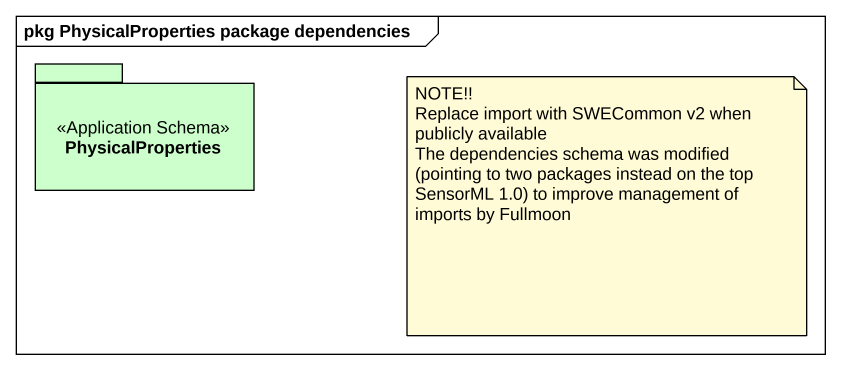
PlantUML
@startuml
mainframe pkg PhysicalProperties package dependencies
package PhysicalProperties <<Application Schema>> #CCFFCC {
}
note as N1
  NOTE!!
  Replace import with SWECommon v2 when publicly available
  The dependencies schema was modified (pointing to two packages instead on the top SensorML 1.0) to improve management of imports by Fullmoon
end note
@enduml
